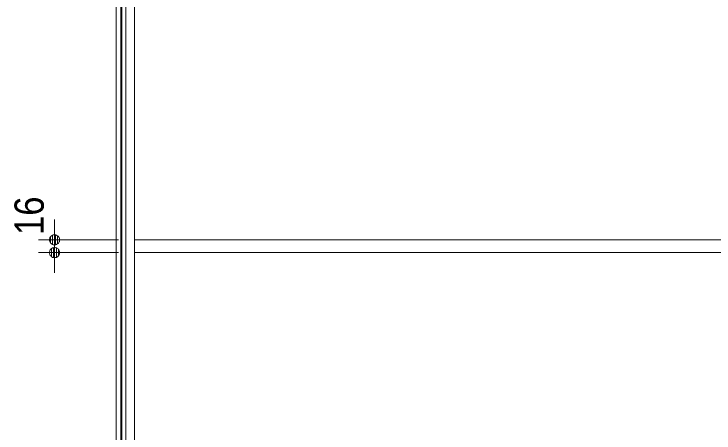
# Model space of a CAD drawing. Units: millimetres, scale not verified. Extents: x -6062 to 6062, y -3045 to 3045.
# Drawn here: x -4922 to -4047, y -601 to -78 of the extents above; entities that cross this region are included whole.
import ezdxf
from ezdxf.enums import TextEntityAlignment as Align

# ---------------------------------------------------------------- set-up
doc = ezdxf.new("R2010")
doc.units = ezdxf.units.MM
doc.header["$LTSCALE"] = 20
for name, color, linetype, lineweight in [('0-1_0', 7, 'Continuous', 9), ('0-3_2寸法-2', 7, 'Continuous', 9), ('0-4_3一般', 7, 'Continuous', 9)]:
    doc.layers.add(name, color=color, linetype=linetype, lineweight=lineweight)
doc.styles.add('ＭＳ Ｐゴシック', font='')
doc.styles.get('ＭＳ Ｐゴシック').set_extended_font_data('MS PGothic')

# ---------------------------------------------------------------- blocks, each defined once
blk = doc.blocks.new('グループ-6')
at = {"layer": '0-4_3一般'}
blk.add_line((-60000, 9000), (-60000, -38000), dxfattribs=at)
blk = doc.blocks.new('グループ-7')
at = {"layer": '0-4_3一般'}
for p, q in [((-60000, 8100), (-60000, -37740)), ((-59680, 8100), (-59680, -37740)), ((-59680, -7200), (-36320, -7200)), ((-59680, -7520), (-36320, -7520))]:
    blk.add_line(p, q, dxfattribs=at)
blk = doc.blocks.new('グループ-8')
at = {"layer": '0-4_3一般'}
for name in ['グループ-6', 'グループ-7']:
    blk.add_blockref(name, (0, 0), dxfattribs=at)
blk = doc.blocks.new('_Dot')
at = {"layer": '0-1_0'}
for p, q in [((-10, 0), (-20, 0)), ((9.78, 2), (-9.78, 2)), ((7.99, 6), (-7.99, 6)), ((9.16, -3.98), (-9.16, -3.98)), ((6, -7.98), (-6, -7.98))]:
    blk.add_line(p, q, dxfattribs=at)
for points in [[(10, 0), (9.92, 1.25), (9.69, 2.49), (9.3, 3.68), (8.76, 4.82), (8.09, 5.88), (7.29, 6.85), (6.37, 7.71), (5.36, 8.44), (4.26, 9.05), (3.09, 9.51), (1.87, 9.82), (0.63, 9.98), (-0.63, 9.98), (-1.87, 9.82), (-3.09, 9.51), (-4.26, 9.05), (-5.36, 8.44), (-6.37, 7.71), (-7.29, 6.85), (-8.09, 5.88), (-8.76, 4.82), (-9.3, 3.68), (-9.69, 2.49), (-9.92, 1.25), (-10, 0), (0, 0)], [(-10, 0), (-9.92, -1.25), (-9.69, -2.49), (-9.3, -3.68), (-8.76, -4.82), (-8.09, -5.88), (-7.29, -6.85), (-6.37, -7.71), (-5.36, -8.44), (-4.26, -9.05), (-3.09, -9.51), (-1.87, -9.82), (-0.63, -9.98), (0.63, -9.98), (1.87, -9.82), (3.09, -9.51), (4.26, -9.05), (5.36, -8.44), (6.37, -7.71), (7.29, -6.85), (8.09, -5.88), (8.76, -4.82), (9.3, -3.68), (9.69, -2.49), (9.92, -1.25), (10, 0), (0, 0)]]:
    blk.add_lwpolyline(points, close=True, dxfattribs=at)
blk = doc.blocks.new('グループ-20')
at = {"layer": '0-4_3一般'}
blk.add_line((-60020, -38000), (-60020, 9000), dxfattribs=at)
blk.add_lwpolyline([(-60140, 9000), (-59900, 9000), (-59900, -38000), (-60140, -38000)], close=True, dxfattribs=at)

msp = doc.modelspace()

# ---------------------------------------------------------------- linework, layer by layer
at = {"layer": '0-3_2寸法-2'}
for p, q in [((-4871.5, -347.29), (-4871.5, -334.58)), ((-4791.5, -360), (-4891.5, -360)), ((-4871.5, -376), (-4871.5, -360)), ((-4791.5, -376), (-4891.5, -376)), ((-4871.5, -388.71), (-4871.5, -401.42))]:
    msp.add_line(p, q, dxfattribs=at)

# ---------------------------------------------------------------- block references
at = {"layer": '0-3_2寸法-2', "xscale": 0.6356201, "yscale": 0.6356201}
for p, rotation in [((-4871.5, -360), 270), ((-4871.5, -376), 90)]:
    msp.add_blockref('_Dot', p, dxfattribs=dict(at, rotation=rotation))
at = {"layer": '0-4_3一般', "xscale": 0.05, "yscale": 0.05}
for name in ['グループ-8', 'グループ-20']:
    msp.add_blockref(name, (-1787.5, 0), dxfattribs=at)

# ---------------------------------------------------------------- texts
at = {"layer": '0-3_2寸法-2', "style": 'ＭＳ Ｐゴシック', "width": 0.9}
msp.add_text('16', height=36.66, rotation=90, dxfattribs=at).set_placement((-4873.98, -353.9), align=Align.BOTTOM_LEFT)

doc.saveas('drawing.dxf')
